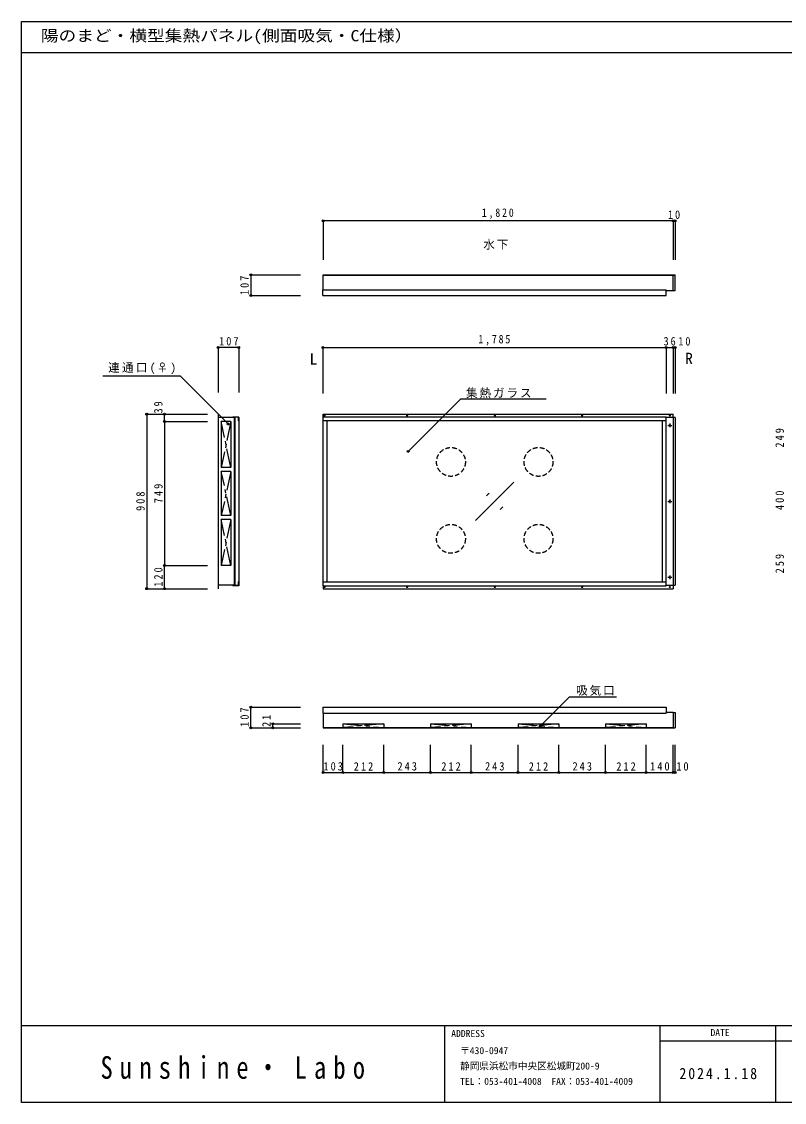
# Model space of a CAD drawing. Units: millimetres, scale not verified. Extents: x -4019 to 4061, y -2408 to 3212.
# Drawn here: x -4019 to -53, y -2408 to 3212 of the extents above; entities that cross this region are included whole.
import ezdxf
from ezdxf.enums import TextEntityAlignment as Align

# ---------------------------------------------------------------- set-up
doc = ezdxf.new("R2010")
doc.units = ezdxf.units.MM
doc.header["$LTSCALE"] = 20
doc.header["$PDMODE"] = 32
doc.header["$PDSIZE"] = 10
doc.linetypes.add('CHAIN1', pattern=[8, 5, -1, 1, -1])
doc.linetypes.add('DASHED1', pattern=[1.8, 1.2, -0.6])
doc.layers.add('0-1', color=4, linetype='Continuous')
doc.layers.add('F-F', color=7, linetype='Continuous')
doc.styles.add('ＭＳ ゴシック', font='')
doc.styles.add('ＭＳ 明朝', font='')
doc.styles.get('ＭＳ ゴシック').set_extended_font_data('MS Gothic')
doc.styles.get('ＭＳ 明朝').set_extended_font_data('MS Mincho')

msp = doc.modelspace()

# ---------------------------------------------------------------- linework, layer by layer
at = {"layer": '0-1'}
for p, q in [((-631.05, 2175.18), (-2451.05, 2175.18)), ((-2451.05, 2175.18), (-2451.05, 1972.47)), ((-631.05, 2175.18), (-631.05, 1972.47)), ((-631.05, 2175.18), (-621.05, 2175.18)), ((-631.05, 2175.18), (-631.05, 1972.47)), ((-621.05, 2175.18), (-621.05, 1972.47)), ((-2827.4, 1894.58), (-2568.48, 1894.58)), ((-2827.4, 1894.58), (-2827.4, 1787.58)), ((-2827.4, 1787.58), (-2568.48, 1787.58)), ((-2890.26, 1517.17), (-2997.26, 1517.17)), ((-2997.26, 1517.17), (-2997.26, 1282.45)), ((-2890.26, 1517.17), (-2890.26, 1282.45)), ((-2452.05, 1517.17), (-667.05, 1517.17)), ((-2452.05, 1517.17), (-2452.05, 1277.07)), ((-667.05, 1517.17), (-667.05, 1277.07)), ((-667.05, 1517.17), (-631.05, 1517.17)), ((-631.05, 1517.17), (-631.05, 1277.07)), ((-631.05, 1517.17), (-621.05, 1517.17)), ((-621.05, 1517.17), (-621.05, 1277.07)), ((-3596.03, 1369.21), (-3195.16, 1369.21)), ((-2945.31, 1119.35), (-3195.16, 1369.21)), ((-2008.62, 977.04), (-1734.72, 1250.94)), ((-1734.72, 1250.94), (-1291.72, 1250.94)), ((-3368.65, 1171.01), (-3368.65, 263.01)), ((-3368.65, 1171.01), (-3051.66, 1171.01)), ((-3275.55, 1132.01), (-3275.55, 1171.01)), ((-3275.55, 1171.01), (-3051.66, 1171.01)), ((-3275.55, 1132.01), (-3275.55, 383.01)), ((-3275.55, 1132.01), (-3051.66, 1132.01)), ((-2930.76, 1132.01), (-2980.76, 1132.01)), ((-2980.76, 1132.01), (-2980.76, 892.35)), ((-631.05, 1153.01), (-631.05, 1171.01)), ((-2930.76, 872.35), (-2930.76, 642.68)), ((-1659.05, 617.01), (-1459.05, 817.01)), ((-1601.48, 745.3), (-1587.34, 759.44)), ((-1530.77, 674.59), (-1516.63, 688.73)), ((-2930.76, 642.68), (-2980.76, 642.68)), ((-2930.76, 622.68), (-2930.76, 383.01)), ((-3275.55, 263.01), (-3275.55, 383.01)), ((-3275.55, 383.01), (-3051.66, 383.01)), ((-2930.76, 383.01), (-2980.76, 383.01)), ((-631.05, 281.01), (-631.05, 263.01)), ((-3368.65, 263.01), (-3051.66, 263.01)), ((-3275.55, 263.01), (-3051.66, 263.01)), ((-1322.93, -451.45), (-1170.1, -298.61)), ((-1170.1, -298.61), (-926.15, -298.61)), ((-2827.4, -460.56), (-2827.4, -353.56)), ((-2827.4, -353.56), (-2568.48, -353.56)), ((-2713.5, -460.56), (-2713.5, -439.56)), ((-2713.5, -439.56), (-2568.48, -439.56)), ((-2827.4, -460.56), (-2568.48, -460.56)), ((-2713.5, -460.56), (-2568.48, -460.56)), ((-2451.05, -693.2), (-2451.05, -549.79)), ((-2348.05, -693.2), (-2348.05, -549.79)), ((-2136.05, -693.2), (-2136.05, -549.79)), ((-1893.05, -693.2), (-1893.05, -549.79)), ((-1681.05, -693.2), (-1681.05, -549.79)), ((-1438.05, -693.2), (-1438.05, -549.79)), ((-1226.05, -693.2), (-1226.05, -549.79)), ((-983.05, -693.2), (-983.05, -549.79)), ((-771.05, -693.2), (-771.05, -549.79)), ((-631.05, -693.2), (-631.05, -549.79)), ((-621.05, -693.2), (-621.05, -549.79)), ((-2451.05, -693.2), (-2348.05, -693.2)), ((-2348.05, -693.2), (-2136.05, -693.2)), ((-2136.05, -693.2), (-1893.05, -693.2)), ((-1893.05, -693.2), (-1681.05, -693.2)), ((-1681.05, -693.2), (-1438.05, -693.2)), ((-1438.05, -693.2), (-1226.05, -693.2)), ((-1226.05, -693.2), (-983.05, -693.2)), ((-983.05, -693.2), (-771.05, -693.2)), ((-771.05, -693.2), (-631.05, -693.2)), ((-631.05, -693.2), (-621.05, -693.2))]:
    msp.add_line(p, q, dxfattribs=at)
at = {"layer": '0-1', "color": 7}
for p, q in [((-2451.05, 1894.58), (-621.05, 1894.58)), ((-2451.05, 1817.58), (-2451.05, 1894.58)), ((-2451.05, 1894.08), (-621.05, 1894.08)), ((-2451.05, 1893.58), (-631.05, 1893.58)), ((-631.05, 1813.58), (-631.05, 1894.08)), ((-2452.05, 1817.58), (-667.05, 1817.58)), ((-2452.05, 1787.58), (-2452.05, 1817.58)), ((-667.05, 1787.58), (-667.05, 1817.58)), ((-667.05, 1813.58), (-631.05, 1813.58)), ((-2452.05, 1787.58), (-667.05, 1787.58)), ((-2997.26, 1171.01), (-2997.26, 263.01)), ((-2997.26, 1171.01), (-2996.26, 1171.01)), ((-2996.76, 1171.01), (-2996.76, 263.01)), ((-2912.26, 1153.01), (-2996.76, 1153.01)), ((-2913.76, 1152.51), (-2996.76, 1152.51)), ((-2996.26, 1171.01), (-2996.26, 1153.01)), ((-2892.26, 1154.01), (-2920.26, 1154.01)), ((-2913.26, 1153.01), (-2913.26, 281.01)), ((-2912.26, 1154.01), (-2912.26, 280.01)), ((-2910.26, 1154.01), (-2910.26, 280.01)), ((-2892.26, 1154.01), (-2892.26, 1135.51)), ((-2890.26, 1135.51), (-2892.26, 1135.51)), ((-2890.26, 1155.51), (-2890.26, 278.51)), ((-667.05, 1135.51), (-2452.05, 1135.51)), ((-2432.05, 1135.51), (-2432.05, 298.51)), ((-687.05, 298.51), (-687.05, 1135.51)), ((-667.05, 278.51), (-667.05, 1155.51)), ((-631.05, 1153.01), (-667.05, 1153.01)), ((-631.05, 1153.01), (-631.05, 281.01)), ((-621.05, 1152.51), (-631.05, 1152.51)), ((-621.05, 1152.51), (-621.05, 281.51)), ((-2912.26, 281.01), (-2996.76, 281.01)), ((-2996.26, 281.01), (-2996.26, 263.01)), ((-2452.05, 298.51), (-667.05, 298.51)), ((-667.05, 281.01), (-631.05, 281.01)), ((-631.05, 281.51), (-621.05, 281.51)), ((-2997.26, 263.01), (-2996.26, 263.01)), ((-2890.26, 278.51), (-2920.26, 278.51)), ((-2452.05, -353.56), (-667.05, -353.56)), ((-2452.05, -353.56), (-2452.05, -383.56)), ((-2452.05, -383.56), (-667.05, -383.56)), ((-2451.05, -383.56), (-2451.05, -460.56)), ((-667.05, -353.56), (-667.05, -383.56)), ((-667.05, -379.56), (-631.05, -379.56)), ((-631.05, -379.56), (-631.05, -460.06)), ((-2348.05, -439.56), (-2348.05, -460.06)), ((-1893.05, -439.56), (-1893.05, -460.06)), ((-1438.05, -439.56), (-1438.05, -460.06)), ((-983.05, -439.56), (-983.05, -460.06)), ((-2451.05, -459.56), (-631.05, -459.56)), ((-2451.05, -460.06), (-621.05, -460.06)), ((-2451.05, -460.56), (-621.05, -460.56))]:
    msp.add_line(p, q, dxfattribs=at)
at = {"layer": '0-1', "linetype": 'CHAIN1'}
for p, q in [((-2930.76, 1132.01), (-2980.76, 892.35)), ((-2930.76, 892.35), (-2980.76, 1132.01)), ((-659.05, 1112.01), (-639.05, 1112.01)), ((-649.05, 1122.01), (-649.05, 1102.01)), ((-2930.76, 872.35), (-2980.76, 642.68)), ((-2930.76, 642.68), (-2980.76, 872.35)), ((-659.05, 717.01), (-639.05, 717.01)), ((-649.05, 727.01), (-649.05, 707.01)), ((-2930.76, 622.68), (-2980.76, 383.01)), ((-2930.76, 383.01), (-2980.76, 622.68)), ((-659.05, 322.01), (-639.05, 322.01)), ((-649.05, 332.01), (-649.05, 312.01)), ((-2348.05, -439.56), (-2136.05, -459.56)), ((-2136.05, -439.56), (-2348.05, -459.56)), ((-1681.05, -439.56), (-1893.05, -459.56)), ((-1893.05, -439.56), (-1681.05, -459.56)), ((-1226.05, -439.56), (-1438.05, -459.56)), ((-1438.05, -439.56), (-1226.05, -459.56)), ((-771.05, -439.56), (-983.05, -459.56)), ((-983.05, -439.56), (-771.05, -459.56))]:
    msp.add_line(p, q, dxfattribs=at)
at = {"layer": '0-1', "color": 7}
for points in [[(-631.05, 1814.08), (-621.05, 1814.08), (-621.05, 1894.58)], [(-2913.76, 1152.51), (-2913.76, 281.51), (-2996.76, 281.51)], [(-2890.26, 1155.51), (-2920.26, 1155.51), (-2920.26, 1154.01)], [(-667.05, 1155.51), (-2452.05, 1155.51), (-2452.05, 278.51), (-667.05, 278.51)], [(-2890.26, 298.51), (-2892.26, 298.51), (-2892.26, 280.01), (-2920.26, 280.01), (-2920.26, 278.51)], [(-631.05, -380.06), (-621.05, -380.06), (-621.05, -460.56)], [(-2348.05, -439.56), (-2136.05, -439.56), (-2136.05, -460.06)], [(-1893.05, -439.56), (-1681.05, -439.56), (-1681.05, -460.06)], [(-1438.05, -439.56), (-1226.05, -439.56), (-1226.05, -460.06)], [(-983.05, -439.56), (-771.05, -439.56), (-771.05, -460.06)]]:
    msp.add_lwpolyline(points, dxfattribs=at)
at = {"layer": '0-1'}
for points in [[(-2930.76, 1132.01), (-2930.76, 892.35), (-2980.76, 892.35)], [(-2451.05, 1155.51), (-2451.05, 1171.01), (-631.05, 1171.01)], [(-2930.76, 872.35), (-2980.76, 872.35), (-2980.76, 642.68)], [(-2930.76, 622.68), (-2980.76, 622.68), (-2980.76, 383.01)], [(-2451.05, 278.51), (-2451.05, 263.01), (-631.05, 263.01)]]:
    msp.add_lwpolyline(points, dxfattribs=at)
for centre in [(-2444.05, 1163.01), (-2014.05, 1163.01), (-1559.05, 1163.01), (-1104.05, 1163.01), (-649.05, 1163.01), (-2444.05, 271.01), (-2014.05, 271.01), (-1559.05, 271.01), (-1104.05, 271.01), (-649.05, 271.01)]:
    msp.add_circle(centre, 2.5, dxfattribs=at)
at = {"layer": '0-1', "color": 7}
for centre in [(-649.05, 1112.01), (-649.05, 717.01), (-649.05, 322.01)]:
    msp.add_circle(centre, 3.5, dxfattribs=at)
at = {"layer": '0-1', "linetype": 'DASHED1'}
for centre in [(-1786.55, 922.01), (-1331.55, 922.01), (-1786.55, 522.01), (-1331.55, 522.01)]:
    msp.add_circle(centre, 75, dxfattribs=at)
at = {"layer": '0-1', "color": 5}
for p in [(-2451.05, 2175.18), (-631.05, 2175.18), (-621.05, 2175.18), (-2827.4, 1894.58), (-2827.4, 1787.58), (-2997.26, 1517.17), (-2890.26, 1517.17), (-2452.05, 1517.17), (-667.05, 1517.17), (-631.05, 1517.17), (-621.05, 1517.17), (-3368.65, 1171.01), (-3275.55, 1171.01), (-3275.55, 1132.01), (-2945.31, 1119.35), (-2008.62, 977.04), (-3275.55, 383.01), (-3368.65, 263.01), (-3275.55, 263.01), (-2827.4, -353.56), (-2713.5, -439.56), (-1322.93, -451.45), (-2827.4, -460.56), (-2713.5, -460.56), (-2451.05, -693.2), (-2348.05, -693.2), (-2136.05, -693.2), (-1893.05, -693.2), (-1681.05, -693.2), (-1438.05, -693.2), (-1226.05, -693.2), (-983.05, -693.2), (-771.05, -693.2), (-631.05, -693.2), (-621.05, -693.2)]:
    msp.add_point(p, dxfattribs=at)
at = {"layer": 'F-F', "color": 5}
for p, q in [((-4018.81, 3051.69), (4061.19, 3051.69)), ((-4018.81, -2008.31), (4061.19, -2008.31)), ((4061.19, -2408.31), (-4018.81, -2408.31))]:
    msp.add_line(p, q, dxfattribs=at)
at = {"layer": 'F-F', "color": 2}
for p, q in [((-1818.81, -2408.31), (-1818.81, -2008.31)), ((-1818.81, -2408.31), (-1818.81, -2008.31)), ((-698.81, -2408.31), (-698.81, -2008.31)), ((-698.81, -2408.31), (-698.81, -2008.31)), ((-98.81, -2008.31), (-98.81, -2408.31)), ((-698.81, -2088.31), (161.19, -2088.31))]:
    msp.add_line(p, q, dxfattribs=at)
at = {"layer": 'F-F', "color": 5}
msp.add_lwpolyline([(-4018.81, -2408.31), (-4018.81, 3211.69), (4061.19, 3211.69)], dxfattribs=at)

# ---------------------------------------------------------------- texts
at = {"layer": '0-1', "color": 7, "style": 'ＭＳ ゴシック'}
for s, p in [('L', (-2521.65, 1410.23)), ('R', (-569.02, 1413.51))]:
    msp.add_text(s, height=58.65, dxfattribs=at).set_placement(p, align=Align.BOTTOM_LEFT)
at = {"layer": '0-1', "color": 7, "char_height": 43.99, "attachment_point": 7, "style": 'ＭＳ ゴシック'}
for s, insert in [('\\T1.38;\\W0.85;1,820', (-1626.05, 2185.18)), ('\\T1.36;\\W0.9;10', (-658.55, 2185.18)), ('\\T1.17;水下', (-1618.79, 2025.72)), ('\\T1.38;\\W0.85;1,785', (-1644.05, 1527.17)), ('\\T1.38;\\W0.9;107', (-2992.26, 1527.17)), ('\\T1.36;\\W0.9;36', (-681.55, 1527.17)), ('\\T1.36;\\W0.9;10', (-604.85, 1526.79)), ('\\T1.2;連通口(♀)', (-3568.98, 1378.97)), ('\\T1.17;集熱ガラス', (-1708.52, 1253.32)), ('\\T1.17;吸気口', (-1135.98, -293.86)), ('\\T1.38;\\W0.9;103', (-2449.55, -683.2)), ('\\T1.38;\\W0.9;212', (-2292.05, -683.2)), ('\\T1.38;\\W0.9;243', (-2064.55, -683.2)), ('\\T1.38;\\W0.9;212', (-1837.05, -683.2)), ('\\T1.38;\\W0.9;243', (-1609.55, -683.2)), ('\\T1.38;\\W0.9;212', (-1382.05, -683.2)), ('\\T1.38;\\W0.9;243', (-1154.55, -683.2)), ('\\T1.38;\\W0.9;212', (-927.05, -683.2)), ('\\T1.38;\\W0.9;140', (-751.05, -683.2)), ('\\T1.36;\\W0.9;10', (-614.68, -683.52))]:
    msp.add_mtext(s, dxfattribs=dict(at, insert=insert))
at = {"layer": '0-1', "color": 7, "char_height": 43.99, "attachment_point": 7, "rotation": 90, "style": 'ＭＳ ゴシック'}
for s, insert in [('\\T1.38;\\W0.9;107', (-2837.4, 1789.58)), ('\\T1.36;\\W0.9;39', (-3285.85, 1174)), ('\\T1.38;\\W0.9;249', (-55.21, 996.51)), ('\\T1.38;\\W0.9;749', (-3285.55, 707.51)), ('\\T1.38;\\W0.9;908', (-3378.65, 667.01)), ('\\T1.38;\\W0.9;400', (-55.21, 672.01)), ('\\T1.38;\\W0.9;259', (-55.21, 342.51)), ('\\T1.38;\\W0.9;120', (-3285.55, 273.01)), ('\\T1.38;\\W0.9;107', (-2837.4, -455.56)), ('\\T1.36;\\W0.9;21', (-2724.22, -456))]:
    msp.add_mtext(s, dxfattribs=dict(at, insert=insert))
at = {"layer": 'F-F', "style": 'ＭＳ ゴシック', "width": 1.15}
msp.add_text('陽のまど・横型集熱パネル(側面吸気・C仕様）', height=58.65, dxfattribs=at).set_placement((-3918.81, 3091.69), align=Align.BOTTOM_LEFT)
at = {"layer": 'F-F', "color": 4, "style": 'ＭＳ ゴシック'}
for s, p in [('ADDRESS', (-1785.26, -2079.34)), ('DATE', (-437.46, -2074.57)), ('〒430-0947', (-1738.81, -2168.31)), ('静岡県浜松市中央区松城町200-9', (-1738.81, -2248.31)), ('TEL：053-401-4008  FAX：053-401-4009', (-1738.81, -2328.31))]:
    msp.add_text(s, height=36.66, dxfattribs=at).set_placement(p, align=Align.BOTTOM_LEFT)
at = {"layer": 'F-F', "color": 2, "insert": (-3608.75, -2287.67), "char_height": 117.3, "attachment_point": 7, "style": 'ＭＳ 明朝'}
msp.add_mtext('\\T1.58;\\W0.8;Sunshine・Labo', dxfattribs=at)
at = {"layer": 'F-F', "insert": (-598.81, -2288.31), "char_height": 58.65, "attachment_point": 7, "style": 'ＭＳ ゴシック'}
msp.add_mtext('\\T1.28;\\W0.9;2024.1.18', dxfattribs=at)

doc.saveas('drawing.dxf')
